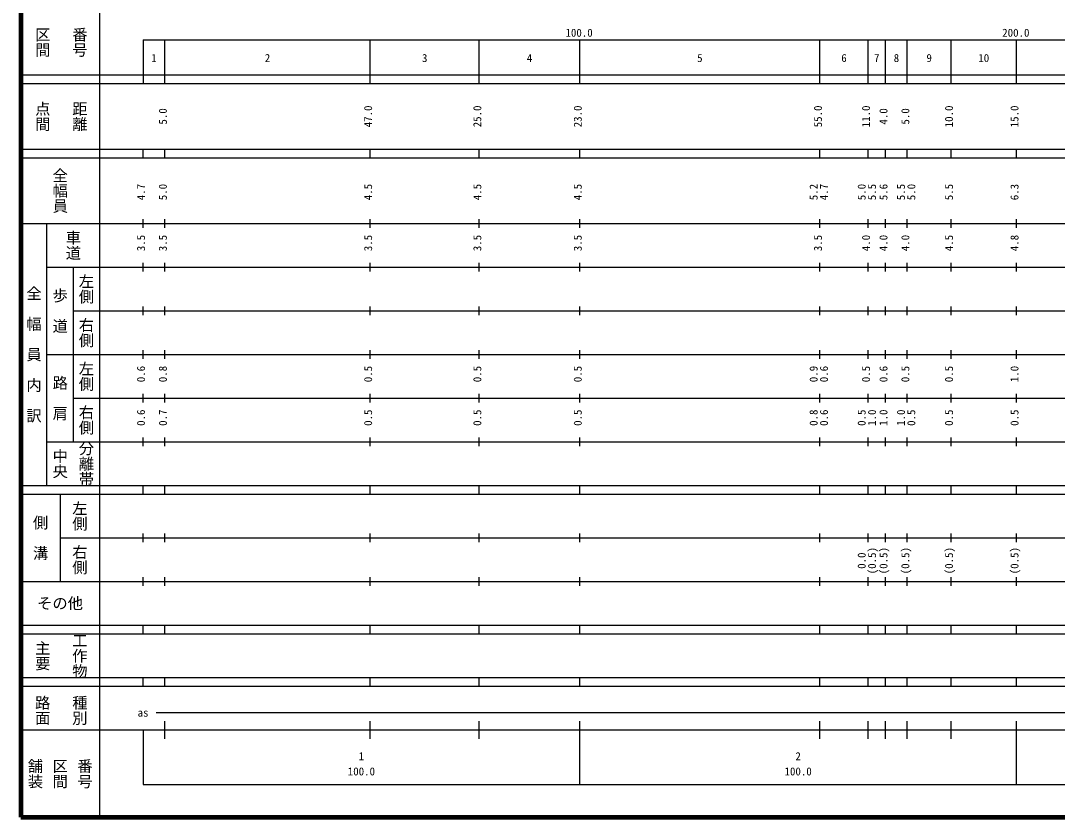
# Model space of a CAD drawing. Units: millimetres on the paper, enlarged 1000 times. Extents: x 40000 to 680000, y 20000 to 380000.
# Drawn here: x 40000 to 277332, y 20000 to 202409 of the extents above; entities that cross this region are included whole.
import ezdxf
from ezdxf.enums import TextEntityAlignment as Align

# ---------------------------------------------------------------- set-up
doc = ezdxf.new("R2010")
doc.units = ezdxf.units.MM
doc.header["$LTSCALE"] = 1000
doc.layers.add('M-TTL', color=2, linetype='Continuous', lineweight=140)
doc.layers.add('M-TTL-BAND', color=7, linetype='Continuous', lineweight=25)
doc.styles.add('@ＭＳ ゴシック', font='')
doc.styles.add('ＭＳ ゴシック', font='')
doc.styles.get('@ＭＳ ゴシック').set_extended_font_data('@MS Gothic')
doc.styles.get('ＭＳ ゴシック').set_extended_font_data('MS Gothic')

msp = doc.modelspace()

# ---------------------------------------------------------------- linework, layer by layer
at = {"layer": 'M-TTL'}
for p, q in [((40000, 380000), (40000, 20000)), ((40000, 20000), (680000, 20000))]:
    msp.add_line(p, q, dxfattribs=at)
at = {"layer": 'M-TTL-BAND'}
for p, q in [((58000, 370000), (58000, 20000)), ((68000, 198000), (579000, 198000)), ((68000, 198000), (68000, 188000)), ((73000, 188000), (73000, 198000)), ((120000, 188000), (120000, 198000)), ((145000, 188000), (145000, 198000)), ((168000, 188000), (168000, 198000)), ((223000, 188000), (223000, 198000)), ((234000, 188000), (234000, 198000)), ((238000, 188000), (238000, 198000)), ((243000, 188000), (243000, 198000)), ((253000, 188000), (253000, 198000)), ((268000, 188000), (268000, 198000)), ((40000, 190000), (579000, 190000)), ((40000, 188000), (579000, 188000)), ((40000, 173000), (579000, 173000)), ((40000, 171000), (579000, 171000)), ((68000, 171000), (68000, 173000)), ((73000, 171000), (73000, 173000)), ((120000, 171000), (120000, 173000)), ((145000, 171000), (145000, 173000)), ((168000, 171000), (168000, 173000)), ((223000, 171000), (223000, 173000)), ((234000, 171000), (234000, 173000)), ((238000, 171000), (238000, 173000)), ((243000, 171000), (243000, 173000)), ((253000, 171000), (253000, 173000)), ((268000, 171000), (268000, 173000)), ((68000, 155000), (68000, 157000)), ((73000, 155000), (73000, 157000)), ((120000, 155000), (120000, 157000)), ((145000, 155000), (145000, 157000)), ((168000, 155000), (168000, 157000)), ((223000, 155000), (223000, 157000)), ((234000, 155000), (234000, 157000)), ((238000, 155000), (238000, 157000)), ((243000, 155000), (243000, 157000)), ((253000, 155000), (253000, 157000)), ((268000, 155000), (268000, 157000)), ((40000, 156000), (579000, 156000)), ((46000, 96000), (46000, 156000)), ((46000, 146000), (579000, 146000)), ((52000, 146000), (52000, 106000)), ((68000, 145000), (68000, 147000)), ((73000, 145000), (73000, 147000)), ((120000, 145000), (120000, 147000)), ((145000, 145000), (145000, 147000)), ((168000, 145000), (168000, 147000)), ((223000, 145000), (223000, 147000)), ((234000, 145000), (234000, 147000)), ((238000, 145000), (238000, 147000)), ((243000, 145000), (243000, 147000)), ((253000, 145000), (253000, 147000)), ((268000, 145000), (268000, 147000)), ((52000, 136000), (579000, 136000)), ((68000, 135000), (68000, 137000)), ((73000, 135000), (73000, 137000)), ((120000, 135000), (120000, 137000)), ((145000, 135000), (145000, 137000)), ((168000, 135000), (168000, 137000)), ((223000, 135000), (223000, 137000)), ((234000, 135000), (234000, 137000)), ((238000, 135000), (238000, 137000)), ((243000, 135000), (243000, 137000)), ((253000, 135000), (253000, 137000)), ((268000, 135000), (268000, 137000)), ((46000, 126000), (579000, 126000)), ((68000, 125000), (68000, 127000)), ((73000, 125000), (73000, 127000)), ((120000, 125000), (120000, 127000)), ((145000, 125000), (145000, 127000)), ((168000, 125000), (168000, 127000)), ((223000, 125000), (223000, 127000)), ((234000, 125000), (234000, 127000)), ((238000, 125000), (238000, 127000)), ((243000, 125000), (243000, 127000)), ((253000, 125000), (253000, 127000)), ((268000, 125000), (268000, 127000)), ((68000, 115000), (68000, 117000)), ((73000, 115000), (73000, 117000)), ((120000, 115000), (120000, 117000)), ((145000, 115000), (145000, 117000)), ((168000, 115000), (168000, 117000)), ((223000, 115000), (223000, 117000)), ((234000, 115000), (234000, 117000)), ((238000, 115000), (238000, 117000)), ((243000, 115000), (243000, 117000)), ((253000, 115000), (253000, 117000)), ((268000, 115000), (268000, 117000)), ((52000, 116000), (579000, 116000)), ((68000, 105000), (68000, 107000)), ((73000, 105000), (73000, 107000)), ((120000, 105000), (120000, 107000)), ((145000, 105000), (145000, 107000)), ((168000, 105000), (168000, 107000)), ((223000, 105000), (223000, 107000)), ((234000, 105000), (234000, 107000)), ((238000, 105000), (238000, 107000)), ((243000, 105000), (243000, 107000)), ((253000, 105000), (253000, 107000)), ((268000, 105000), (268000, 107000)), ((46000, 106000), (579000, 106000)), ((40000, 96000), (579000, 96000)), ((68000, 94000), (68000, 96000)), ((73000, 94000), (73000, 96000)), ((120000, 94000), (120000, 96000)), ((145000, 94000), (145000, 96000)), ((168000, 94000), (168000, 96000)), ((223000, 94000), (223000, 96000)), ((234000, 94000), (234000, 96000)), ((238000, 94000), (238000, 96000)), ((243000, 94000), (243000, 96000)), ((253000, 94000), (253000, 96000)), ((268000, 94000), (268000, 96000)), ((40000, 94000), (579000, 94000)), ((49000, 94000), (49000, 74000)), ((49000, 84000), (579000, 84000)), ((68000, 83000), (68000, 85000)), ((73000, 83000), (73000, 85000)), ((120000, 83000), (120000, 85000)), ((145000, 83000), (145000, 85000)), ((168000, 83000), (168000, 85000)), ((223000, 83000), (223000, 85000)), ((234000, 83000), (234000, 85000)), ((238000, 83000), (238000, 85000)), ((243000, 83000), (243000, 85000)), ((253000, 83000), (253000, 85000)), ((268000, 83000), (268000, 85000)), ((40000, 74000), (579000, 74000)), ((68000, 73000), (68000, 75000)), ((73000, 73000), (73000, 75000)), ((120000, 73000), (120000, 75000)), ((145000, 73000), (145000, 75000)), ((168000, 73000), (168000, 75000)), ((223000, 73000), (223000, 75000)), ((234000, 73000), (234000, 75000)), ((238000, 73000), (238000, 75000)), ((243000, 73000), (243000, 75000)), ((253000, 73000), (253000, 75000)), ((268000, 73000), (268000, 75000)), ((40000, 64000), (579000, 64000)), ((40000, 62000), (579000, 62000)), ((68000, 62000), (68000, 64000)), ((73000, 62000), (73000, 64000)), ((120000, 62000), (120000, 64000)), ((145000, 62000), (145000, 64000)), ((168000, 62000), (168000, 64000)), ((223000, 62000), (223000, 64000)), ((234000, 62000), (234000, 64000)), ((238000, 62000), (238000, 64000)), ((243000, 62000), (243000, 64000)), ((253000, 62000), (253000, 64000)), ((268000, 62000), (268000, 64000)), ((40000, 52000), (579000, 52000)), ((40000, 50000), (579000, 50000)), ((68000, 50000), (68000, 52000)), ((73000, 50000), (73000, 52000)), ((120000, 50000), (120000, 52000)), ((145000, 50000), (145000, 52000)), ((168000, 50000), (168000, 52000)), ((223000, 50000), (223000, 52000)), ((234000, 50000), (234000, 52000)), ((238000, 50000), (238000, 52000)), ((243000, 50000), (243000, 52000)), ((253000, 50000), (253000, 52000)), ((268000, 50000), (268000, 52000)), ((71000, 44000), (565000, 44000)), ((73000, 38000), (73000, 42000)), ((120000, 38000), (120000, 42000)), ((145000, 38000), (145000, 42000)), ((168000, 27500), (168000, 42000)), ((223000, 38000), (223000, 42000)), ((234000, 38000), (234000, 42000)), ((238000, 38000), (238000, 42000)), ((243000, 38000), (243000, 42000)), ((253000, 38000), (253000, 42000)), ((268000, 27500), (268000, 42000)), ((40000, 40000), (579000, 40000)), ((68000, 40000), (68000, 27500)), ((68000, 27500), (579000, 27500))]:
    msp.add_line(p, q, dxfattribs=at)

# ---------------------------------------------------------------- texts
at = {"layer": 'M-TTL-BAND', "style": '@ＭＳ ゴシック'}
for s, p in [('区間', (45000, 197500)), ('番号', (53500, 197500)), ('点間', (45000, 180500)), ('距離', (53500, 180500)), ('全幅員', (49000, 163500)), ('車道', (52000, 151000)), ('左側', (55000, 141000)), ('全\u3000幅\u3000員\u3000内\u3000訳', (43000, 126000)), ('歩\u3000道', (49000, 136000)), ('右側', (55000, 131000)), ('左側', (55000, 121000)), ('路\u3000肩', (49000, 116000)), ('右側', (55000, 111000)), ('分離帯', (55000, 101000)), ('中央', (49000, 101000)), ('左側', (53500, 89000)), ('側\u3000溝', (44500, 84000)), ('右側', (53500, 79000)), ('工作物', (53500, 57000)), ('主要', (45000, 57000)), ('路面', (45000, 44500)), ('種別', (53500, 44500)), ('舗装', (43333, 30000)), ('番号', (54667, 30000)), ('区間', (49000, 30000))]:
    msp.add_text(s, height=2566, rotation=270, dxfattribs=at).set_placement(p, align=Align.MIDDLE_CENTER)
at = {"layer": 'M-TTL-BAND', "style": 'ＭＳ ゴシック'}
for s, p in [('100.0', (167844, 198195)), ('200.0', (267844, 198195)), ('1', (70500, 192405)), ('2', (96500, 192405)), ('3', (132500, 192405)), ('4', (156500, 192405)), ('5', (195500, 192405)), ('6', (228500, 192405)), ('7', (236000, 192405)), ('8', (240500, 192405)), ('9', (248000, 192405)), ('10', (260500, 192405)), ('as', (68000, 42500)), ('1', (118000, 32523)), ('2', (218000, 32523)), ('100.0', (118000, 29033)), ('100.0', (218000, 29033))]:
    msp.add_text(s, height=1833, dxfattribs=at).set_placement(p, align=Align.BOTTOM_CENTER)
for s, p in [('47.0', (121000, 180500)), ('25.0', (146000, 180500)), ('23.0', (169000, 180500)), ('55.0', (224000, 180500)), ('11.0', (235000, 180500)), ('10.0', (254000, 180500)), ('15.0', (269000, 180500)), ('5.0', (74000, 180500)), ('4.0', (239000, 180500)), ('5.0', (244000, 180500)), ('4.7', (69000, 163174)), ('5.0', (74000, 163174)), ('4.5', (121000, 163174)), ('4.5', (146000, 163174)), ('4.5', (169000, 163174)), ('5.2', (223000, 163174)), ('4.7', (225370, 163174)), ('5.0', (234000, 163174)), ('5.5', (236370, 163174)), ('5.6', (239000, 163174)), ('5.5', (243000, 163174)), ('5.0', (245370, 163174)), ('5.5', (254000, 163174)), ('6.3', (269000, 163174)), ('3.5', (69000, 151500)), ('3.5', (74000, 151500)), ('3.5', (121000, 151500)), ('3.5', (146000, 151500)), ('3.5', (169000, 151500)), ('3.5', (224000, 151500)), ('4.0', (235000, 151500)), ('4.0', (239000, 151500)), ('4.0', (244000, 151500)), ('4.5', (254000, 151500)), ('4.8', (269000, 151500)), ('0.6', (69000, 121500)), ('0.8', (74000, 121500)), ('0.5', (121000, 121500)), ('0.5', (146000, 121500)), ('0.5', (169000, 121500)), ('0.9', (223000, 121500)), ('0.6', (225370, 121500)), ('0.5', (235000, 121500)), ('0.6', (239000, 121500)), ('0.5', (244000, 121500)), ('0.5', (254000, 121500)), ('1.0', (269000, 121500)), ('0.6', (69000, 111500)), ('0.7', (74000, 111500)), ('0.5', (121000, 111500)), ('0.5', (146000, 111500)), ('0.5', (169000, 111500)), ('0.8', (223000, 111500)), ('0.6', (225370, 111500)), ('0.5', (234000, 111500)), ('1.0', (236370, 111500)), ('1.0', (239000, 111500)), ('1.0', (243000, 111500)), ('0.5', (245370, 111500)), ('0.5', (254000, 111500)), ('0.5', (269000, 111500)), ('(0.5)', (236370, 78764)), ('(0.5)', (239000, 78764)), ('(0.5)', (244000, 78764)), ('(0.5)', (254000, 78764)), ('(0.5)', (269000, 78764)), ('0.0', (234000, 78764))]:
    msp.add_text(s, height=1833, rotation=90, dxfattribs=at).set_placement(p, align=Align.BOTTOM_CENTER)
msp.add_text('その他', height=2566, dxfattribs=at).set_placement((49000, 69000), align=Align.MIDDLE_CENTER)

doc.saveas('drawing.dxf')
